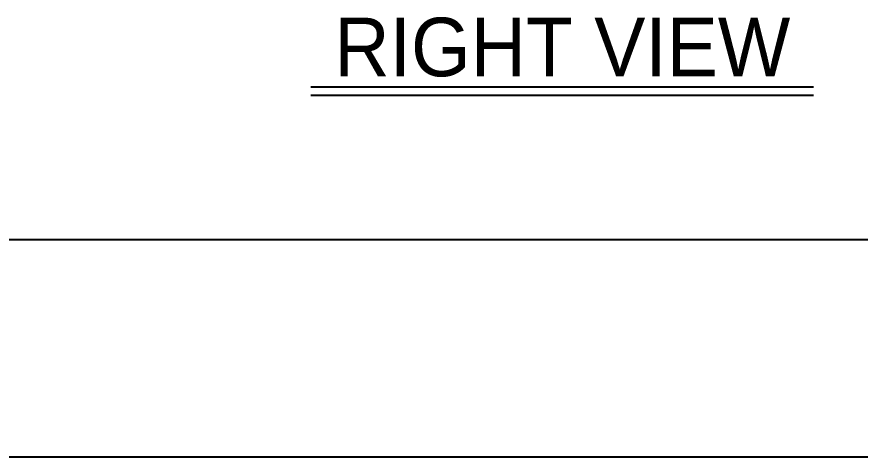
# Model space of a CAD drawing. Header units: millimetres. Extents: x 2905 to 24764, y 2030 to 17488.
# Drawn here: x 7667 to 9680, y 2030 to 3083 of the extents above; entities that cross this region are included whole.
import ezdxf
from ezdxf.enums import TextEntityAlignment as Align

# ---------------------------------------------------------------- set-up
doc = ezdxf.new("R2010")
doc.units = ezdxf.units.MM
doc.layers.get('DEFPOINTS').update_dxf_attribs({"color": 140})
doc.layers.add('냉각탑_form', color=1, linetype='Continuous')
doc.layers.add('냉각탑_text', color=3, linetype='Continuous')
doc.styles.add('돋움', font='Dotum.ttf', dxfattribs={"width": 0.8})

msp = doc.modelspace()

# ---------------------------------------------------------------- linework, layer by layer
at = {"color": 1}
for p, q in [((8368.9, 2915.6), (9568.9, 2915.6)), ((8368.9, 2895.6), (9568.9, 2895.6))]:
    msp.add_line(p, q, dxfattribs=at)
at = {"layer": 'DEFPOINTS'}
msp.add_line((24764.4, 2030), (2905.2, 2030), dxfattribs=at)
at = {"layer": '냉각탑_form'}
msp.add_line((3425.6, 2550.5), (24243.9, 2550.5), dxfattribs=at)

# ---------------------------------------------------------------- texts
at = {"layer": '냉각탑_text', "style": '돋움'}
msp.add_text('RIGHT VIEW', height=140, dxfattribs=at).set_placement((8968.9, 3010.5), align=Align.MIDDLE_CENTER)

doc.saveas('drawing.dxf')
